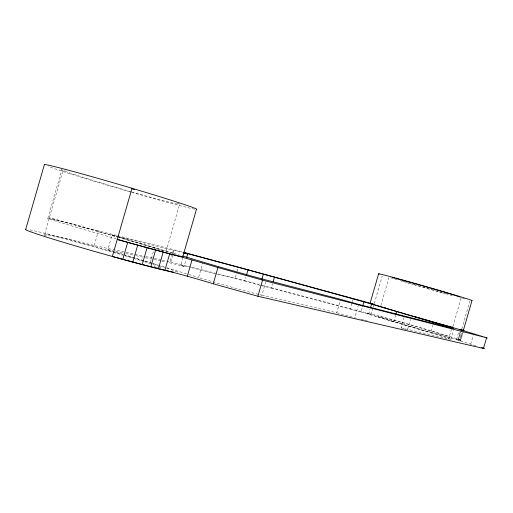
<?xml version="1.0" encoding="UTF-8"?>
<svg xmlns="http://www.w3.org/2000/svg" width="513" height="513" viewBox="0 0 513 513"><rect width="100%" height="100%" fill="white"/><g stroke="black" fill="none" stroke-linecap="round" stroke-linejoin="round"><path stroke-width="0.38" stroke-dasharray="2.56 1.92" d="M47.85 218.314L61.861 169.713M62.721 171.406L44.881 233.312L94.193 245.496L144.967 256.449M94.193 245.496L98.406 230.895L116.983 235.525M122.953 254.32L107.826 249.677L112.071 234.973L182.41 252.563M150.181 262.669L154.516 247.632M166.058 251.287L179.633 204.225M172.265 253.884L169.681 262.855L184.103 266.439L186.001 259.841M172.483 253.133L173.349 250.145M162.153 260.162L170.746 262.015L172.952 254.377M173.17 253.614L174.273 249.793L182.775 252.075M184.103 266.439L180.871 265.08L182.865 258.174M258.507 294.385A46.561 1.315 16 0 1 198.569 277.507L202.802 262.836M170.746 262.015L235.23 278.149L236.948 272.198M237.16 271.454L238.449 266.991M190.881 267.581L244.778 281.028L245.855 277.289M259.937 294.731A46.561 1.315 16 0 0 261.867 295.193L265.587 282.31M260.893 285.549L271.313 288.139L272.583 283.747M261.867 295.193L336.746 312.75L340.408 300.073M262.271 285.343L350.347 308.781L352.213 302.317M352.418 301.599L353.245 298.726M358.549 304.421L354.695 317.778L356.24 318.137M271.313 288.139L360.979 311.968L362.441 306.915M368.59 314.245L370.053 309.179M373.009 307.992L371.284 313.956L369.366 313.494A48.607 0.904 16.2 0 0 410.618 326.704A48.607 0.904 16.2 0 0 459.911 339.939L458.757 339.478A48.568 0.904 16.2 0 0 431.132 330.853A48.607 0.904 16.2 0 0 371.527 314.014M373.22 307.249L374.08 304.273M374.304 303.51L382.249 275.988M380.838 305.639L388.95 277.539M393.715 321.773L395.619 315.181M405.982 329.558L401.076 327.826L404.09 317.387M407.604 329.301L410.445 319.464M451.581 328.871L448.663 338.984A33.582 0.673 16.2 0 0 430.567 332.815L432.722 325.364M452.896 326.512L461.283 297.463M450.818 339.337L453.473 330.154M456.544 339.561L458.84 331.616M475.884 345.736L470.69 344.146A22.63 0.43 16.3 0 1 457.827 339.818L460.52 330.481M458.372 340.318L461.11 330.84M461.367 330.436L458.757 339.478L460.802 340.318L463.444 331.174M461.803 328.923L469.863 301.028M457.827 339.818L459.635 340.228L461.7 333.078M460.174 340.01L462.803 330.917M459.635 340.228L460.629 340.395L463.284 331.199M470.69 344.146L473.243 335.297M107.826 249.677L112.527 250.677M115.656 251.344L125.05 253.345M125.839 253.512L135.233 255.512M136.016 255.679L144.628 257.52M145.41 257.686L153.24 259.354M154.022 259.52L161.069 261.021M161.851 261.188L165.763 262.021M145.75 256.622L153.56 258.302M154.342 258.475L161.377 259.988M360.889 319.221L363.993 319.945M364.769 320.125L367.09 320.67M401.076 327.826L448.663 338.984M350.347 308.781L371.566 314.02M117.759 235.717L174.273 249.793M180.871 265.08L190.111 267.388M98.406 230.895L49.338 217.833A79.387 1.263 15.9 0 1 117.535 236.884M235.23 278.149L261.495 285.138M336.746 312.75L353.194 317.361M244.778 281.028L260.149 285.363M112.071 234.973L117.374 236.557M118.131 236.782L180.281 255.32M360.979 311.968L430.567 332.815M123.71 254.551L152.444 263.361M153.201 263.592L166.058 267.536M166.815 267.767L187.982 274.263M188.739 274.493L198.569 277.507M158.209 266.324A61.56 1.821 15.8 0 1 159.633 267.818M157.76 267.478A61.56 1.821 15.8 0 1 156.587 267.241M155.939 267.106A61.56 1.821 15.8 0 1 153.759 266.619M46.305 235.897A61.56 1.821 15.8 0 1 112.52 252.146M113.277 252.37A61.56 1.821 15.8 0 1 123.005 255.211M125.159 255.846A61.56 1.821 15.8 0 1 132.899 258.161M133.643 258.385A61.56 1.821 15.8 0 1 143.569 261.444M144.333 261.681A61.56 1.821 15.8 0 1 156.356 265.644M29.998 229.901A79.387 2.353 15.8 0 1 112.507 251.652M113.219 251.857A79.387 2.353 15.8 0 1 122.363 254.512M123.864 254.948A79.387 2.353 15.8 0 1 150.489 262.938M151.213 263.163A79.387 2.353 15.8 0 1 158.414 265.42M159.12 265.644A79.387 2.353 15.8 0 1 164.75 267.465M166.719 268.119A79.387 2.353 15.8 0 1 178.223 272.55M119.074 237.327A79.387 1.263 15.9 0 1 175.735 254.256M116.348 238.821A61.56 0.981 15.9 0 1 47.709 218.198A61.56 0.981 15.9 0 1 116.893 236.968M117.657 237.186A61.56 0.981 15.9 0 1 164.776 251.434M194.677 209.176A79.393 2.001 16.3 0 1 130.488 191.965M129.776 191.759A79.393 2.001 16.3 0 1 48.273 166.481M442.135 292.763A48.562 0.769 16 0 1 414.004 284.721M413.292 284.516A48.562 0.769 16 0 1 403.173 281.547M402.436 281.329A48.562 0.769 16 0 1 398.864 280.265M397.492 279.854A48.562 0.769 16 0 1 394.433 278.937M392.984 278.495A48.562 0.769 16 0 1 390.252 277.668M464.932 298.983A48.568 0.769 16 0 1 462.13 298.245M461.367 298.047A48.568 0.769 16 0 1 459.366 297.508M452.594 295.668A48.568 0.769 16 0 1 442.918 292.981M177.357 203.225A61.566 1.545 16.3 0 1 132.309 192.067M131.552 191.849A61.566 1.545 16.3 0 1 75.668 174.933A61.566 1.545 16.3 0 1 65.215 170.278M446.515 293.789A37.699 0.596 16 0 1 439.199 291.762M438.429 291.544A37.699 0.596 16 0 1 421.102 286.613M420.352 286.395A37.699 0.596 16 0 1 412.202 284.022M410.727 283.593A37.699 0.596 16 0 1 403.494 281.445M392.509 321.08A37.699 0.699 16.2 0 0 449.805 337.214A37.699 0.699 16.2 0 0 399.101 321.741A37.699 0.699 16.2 0 0 392.509 321.08"/><path stroke-width="0.77" d="M25.65 229.619L44.407 164.538M44.4 164.808A79.393 2.001 16.3 0 1 72.121 171.188A79.368 2.001 16.3 0 1 132.008 188.271L112.347 256.462A79.355 2.353 15.8 0 1 52.582 238.981A79.387 2.353 15.8 0 1 25.804 229.337M173.856 272.256A79.387 2.353 15.8 0 1 122.607 259.283L112.347 256.462L122.806 259.354L127.705 242.36L169.668 253.832A36.968 0.628 16 0 1 217.948 267.517L262.547 280.156L487.35 337.977L459.468 329.455L463.669 330.41L463.021 330.16M122.806 259.354L132.822 262.079L137.702 245.156M132.822 262.079L142.216 264.58L147.064 247.747M142.216 264.58L150.79 266.811L155.612 250.081M150.79 266.811L158.395 268.735L163.185 252.127M158.395 268.735L164.91 270.319L169.668 253.832M186.636 257.641L187.694 253.98L184.417 252.8L248.016 269.812L363.897 301.862L433.581 322.388A33.582 0.366 16.2 0 1 451.793 328.153L358.549 304.421L340.626 299.329L266.247 280.04A46.568 0.705 16 0 1 203.013 262.105L182.551 256M187.322 276.225L192.003 259.982M164.91 270.319A36.968 1.167 15.9 0 1 213.254 283.798L217.948 267.517M246.503 275.045L248.016 269.812M261.867 279.405L263.368 274.192M213.254 283.798L257.904 296.251L262.547 280.156M273.211 281.547L274.481 277.161M362.646 306.19L363.897 301.862M370.091 303.298L378.6 273.827M370.469 307.729L371.515 304.106M395.831 314.45L396.677 311.519M433.152 323.876L433.581 322.388M463.386 330.334L471.973 300.612M257.904 296.251L483.483 348.455L486.542 337.868M483.483 348.455L484.323 348.462L481.624 347.558M374.08 304.273L183.551 252.281M183.167 252.768L187.694 253.98M127.705 242.36L117.259 239.417L127.506 242.296A79.387 1.263 15.9 0 0 182.782 256.756L196.453 209.362A79.393 2.001 16.3 0 0 142.197 191.336L132.008 188.271M462.758 330.083A48.607 0.487 16.2 0 1 413.587 316.425A48.607 0.487 16.2 0 1 372.175 303.773M452.402 327.095A37.699 0.378 16.2 0 1 439.096 323.613M438.403 323.414A37.699 0.378 16.2 0 1 422.789 318.964M420.57 318.329A37.699 0.378 16.2 0 1 419.076 317.893M416.812 317.239A37.699 0.378 16.2 0 1 414.542 316.585M385.526 307.986A37.699 0.378 16.2 0 1 384.013 307.511M132.38 188.925A61.566 1.545 16.3 0 1 134.65 189.605M379.216 274.109A48.607 0.769 16 0 1 425.514 286.453A48.607 0.769 16 0 1 471.3 300.522M392.657 277.571A37.699 0.596 16 0 1 395.055 278.187M395.972 278.424A37.699 0.596 16 0 1 410.182 282.304M410.984 282.528A37.699 0.596 16 0 1 430.138 287.979M430.875 288.191A37.699 0.596 16 0 1 454.563 295.231M455.473 295.514A37.699 0.596 16 0 1 459.129 296.687"/></g></svg>
